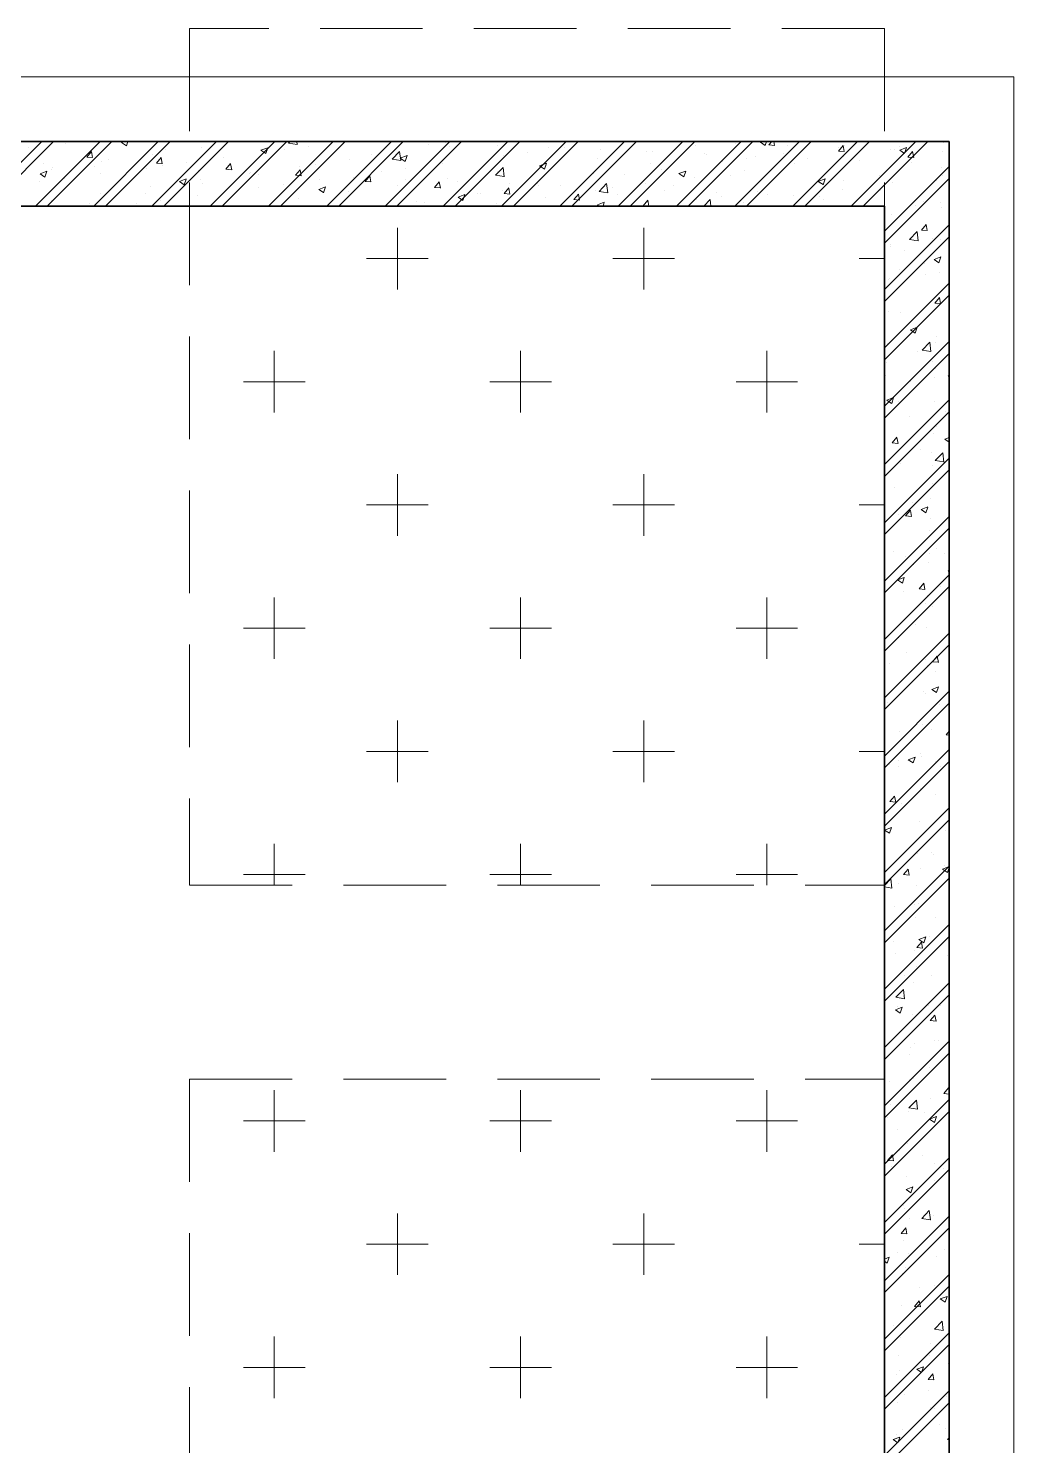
# Model space of a CAD drawing. Header units: millimetres. Extents: x 115500 to 206800, y -6300 to 53700.
# Drawn here: x 135351 to 138400, y 33667 to 38050 of the extents above; entities that cross this region are included whole.
import ezdxf

# ---------------------------------------------------------------- set-up
doc = ezdxf.new("R2010")
doc.units = ezdxf.units.MM
doc.linetypes.add('HIDDEN2', pattern=[4.7625, 3.175, -1.5875])
for name, color, linetype, lineweight in [('NDC_S_BEAM', 3, 'HIDDEN2', 20), ('NDC_S_HATCH MATERIAL', 8, 'Continuous', 13), ('NDC_S_SLAB', 2, 'Continuous', 20), ('NDC_S_WALL', 6, 'Continuous', 35)]:
    doc.layers.add(name, color=color, linetype=linetype, lineweight=lineweight)

msp = doc.modelspace()

# ---------------------------------------------------------------- linework, layer by layer
at = {"layer": 'NDC_S_BEAM', "ltscale": 100}
for p, q in [((135850, 38050), (135850, 35400)), ((138000, 38050), (135850, 38050)), ((138000, 38050), (138000, 35400)), ((135850, 35400), (138000, 35400)), ((135850, 34800), (135850, 32300)), ((135850, 34800), (138000, 34800)), ((138000, 34800), (138000, 32300))]:
    msp.add_line(p, q, dxfattribs=at)
at = {"layer": 'NDC_S_HATCH MATERIAL', "linetype": 'Continuous', "ltscale": 100}
for p, q in [((135192.8, 37500.4), (135392.8, 37700.4)), ((135229.6, 37500.4), (135429.6, 37700.4)), ((135373.1, 37500.4), (135573.1, 37700.4)), ((135409.9, 37500.4), (135609.9, 37700.4)), ((135553.5, 37500.4), (135753.5, 37700.4)), ((135590.2, 37500.4), (135790.2, 37700.4)), ((135639.8, 37696.8), (135649, 37700.4)), ((135639.8, 37696.8), (135654.7, 37686.7)), ((135654.7, 37686.6), (135659.3, 37700.4)), ((135733.8, 37500.4), (135933.8, 37700.4)), ((135770.5, 37500.4), (135970.5, 37700.4)), ((135914.1, 37500.4), (136114.1, 37700.4)), ((135950.8, 37500.4), (136150.8, 37700.4)), ((136094.4, 37500.4), (136294.4, 37700.4)), ((136131.1, 37500.4), (136331.1, 37700.4)), ((136156.6, 37694.9), (136161.9, 37700.4)), ((136156.6, 37694.9), (136183.3, 37690.7)), ((136183.3, 37690.6), (136182.2, 37700.4)), ((136274.7, 37500.4), (136474.7, 37700.4)), ((136311.5, 37500.4), (136511.5, 37700.4)), ((136332.2, 37700.3), (136332.2, 37700.3)), ((136455, 37500.4), (136655, 37700.4)), ((136491.8, 37500.4), (136691.8, 37700.4)), ((136635.3, 37500.4), (136835.3, 37700.4)), ((136641.2, 37695.6), (136641.2, 37695.6)), ((136672.1, 37500.4), (136872.1, 37700.4)), ((136815.6, 37500.4), (137015.6, 37700.4)), ((136852.4, 37500.4), (137052.4, 37700.4)), ((136996, 37500.4), (137196, 37700.4)), ((137032.7, 37500.4), (137232.7, 37700.4)), ((137176.3, 37500.4), (137376.3, 37700.4)), ((137213, 37500.4), (137413, 37700.4)), ((137356.6, 37500.4), (137556.6, 37700.4)), ((137393.3, 37500.4), (137593.3, 37700.4)), ((137536.9, 37500.4), (137736.9, 37700.4)), ((137538.9, 37695.3), (137538.9, 37695.3)), ((137573.6, 37500.4), (137773.6, 37700.4)), ((137616.4, 37697.5), (137623.9, 37700.4)), ((137616.4, 37697.5), (137631.3, 37687.4)), ((137631.3, 37687.3), (137635.7, 37700.4)), ((137642.5, 37689.4), (137651.7, 37700.4)), ((137660.5, 37687.7), (137658.2, 37700.4)), ((137717.2, 37500.4), (137917.2, 37700.4)), ((137754, 37500.4), (137954, 37700.4)), ((137897.5, 37500.4), (138097.5, 37700.4)), ((137934.3, 37500.4), (138134.3, 37700.4)), ((137951.7, 37697.6), (137951.7, 37697.6)), ((138184.1, 37695.8), (138184.1, 37695.8)), ((135352.5, 37680.1), (135352.5, 37680.1)), ((135466.1, 37694.2), (135466.1, 37694.2)), ((135532.4, 37652), (135546.8, 37669.2)), ((135532.4, 37652), (135550.3, 37650.4)), ((135550.3, 37650.3), (135546.9, 37669.1)), ((135734.1, 37660.2), (135734.1, 37660.2)), ((135774.3, 37674.3), (135774.3, 37674.3)), ((135888.1, 37681.3), (135888.1, 37681.3)), ((135954, 37650.5), (135954, 37650.5)), ((136070.9, 37672.8), (136091.9, 37680.8)), ((136070.9, 37672.8), (136085.8, 37662.7)), ((136085.9, 37662.6), (136091.9, 37680.7)), ((136143.5, 37675.4), (136143.5, 37675.4)), ((136218.6, 37685.3), (136218.6, 37685.3)), ((136413.8, 37659.4), (136413.8, 37659.4)), ((136476.8, 37645.2), (136500.2, 37669.6)), ((136497.4, 37663.5), (136497.4, 37663.5)), ((136503.5, 37641), (136500.2, 37669.5)), ((136502, 37648.8), (136523.1, 37656.8)), ((136517, 37638.6), (136523.1, 37656.7)), ((136588.7, 37689.4), (136588.7, 37689.4)), ((136653.2, 37685.9), (136653.2, 37685.9)), ((136801.4, 37688.9), (136801.4, 37688.9)), ((136821, 37656.7), (136821, 37656.7)), ((136896.1, 37666.6), (136896.1, 37666.6)), ((136961.5, 37682.1), (136961.5, 37682.1)), ((137009.7, 37681.5), (137009.7, 37681.5)), ((137121.7, 37675.3), (137121.7, 37675.3)), ((137265, 37670), (137265, 37670)), ((137281.8, 37668.6), (137281.8, 37668.6)), ((137416.5, 37689.2), (137416.5, 37689.2)), ((137442, 37661.8), (137442, 37661.8)), ((137451.1, 37660.6), (137451.1, 37660.6)), ((137602.1, 37655), (137602.1, 37655)), ((137626.1, 37690.6), (137626.1, 37690.6)), ((137642.5, 37689.4), (137660.5, 37687.8)), ((137687.1, 37662.8), (137687.1, 37662.8)), ((137699, 37688.6), (137699, 37688.6)), ((137857.7, 37670.6), (137872.2, 37687.8)), ((137857.7, 37670.6), (137875.6, 37669)), ((137859.2, 37681.8), (137859.2, 37681.8)), ((137875.7, 37668.9), (137872.2, 37687.7)), ((137872.9, 37654.8), (137872.9, 37654.8)), ((137874.2, 37652.2), (137874.2, 37652.2)), ((137876.6, 37687.7), (137876.6, 37687.7)), ((138019.3, 37675), (138019.3, 37675)), ((138030, 37674.7), (138030, 37674.7)), ((138047.5, 37673.4), (138068.5, 37681.5)), ((138047.5, 37673.4), (138062.5, 37663.4)), ((138047.9, 37684.8), (138047.9, 37684.8)), ((138062.5, 37663.3), (138068.6, 37681.4)), ((138072.9, 37651.7), (138087.3, 37669)), ((138072.9, 37651.7), (138090.8, 37650.2)), ((138090.8, 37650.1), (138087.4, 37668.9)), ((138179.4, 37668.3), (138179.4, 37668.3)), ((135387.7, 37600.1), (135408.7, 37608.1)), ((135397.3, 37630.8), (135397.3, 37630.8)), ((135402.7, 37589.9), (135408.7, 37608)), ((135424.4, 37614.2), (135424.4, 37614.2)), ((135426.7, 37618.5), (135426.7, 37618.5)), ((135557.4, 37624), (135557.4, 37624)), ((135578.3, 37637.7), (135578.3, 37637.7)), ((135599.4, 37644.3), (135599.4, 37644.3)), ((135717.6, 37617.3), (135717.6, 37617.3)), ((135747.5, 37633.2), (135762, 37650.4)), ((135747.5, 37633.2), (135765.5, 37631.6)), ((135765.5, 37631.5), (135762, 37650.3)), ((135765.3, 37625.7), (135765.3, 37625.7)), ((135840.4, 37635.5), (135840.4, 37635.5)), ((135877.7, 37610.5), (135877.7, 37610.5)), ((135962.7, 37614.3), (135977.2, 37631.6)), ((135962.7, 37614.3), (135980.7, 37612.8)), ((135980.7, 37612.7), (135977.2, 37631.5)), ((136177.9, 37595.5), (136192.4, 37612.8)), ((136191.8, 37623.1), (136191.8, 37623.1)), ((136195.9, 37593.8), (136192.4, 37612.6)), ((136238.8, 37629.4), (136238.8, 37629.4)), ((136345.8, 37644.3), (136345.8, 37644.3)), ((136442.8, 37606.9), (136442.8, 37606.9)), ((136476.8, 37645.2), (136503.5, 37641.1)), ((136502, 37648.8), (136517, 37638.7)), ((136517.9, 37616.8), (136517.9, 37616.8)), ((136631.5, 37631.8), (136631.5, 37631.8)), ((136797, 37595.6), (136820.3, 37619.9)), ((136803.6, 37607.2), (136803.6, 37607.2)), ((136823.7, 37591.3), (136820.4, 37619.8)), ((136933.2, 37624.7), (136954.2, 37632.8)), ((136933.2, 37624.7), (136948.1, 37614.7)), ((136948.1, 37614.6), (136954.2, 37632.7)), ((136955.1, 37626.4), (136955.1, 37626.4)), ((137110.9, 37648.9), (137110.9, 37648.9)), ((137276.2, 37630.6), (137276.2, 37630.6)), ((137309, 37613), (137309, 37613)), ((137364.3, 37600.7), (137385.3, 37608.8)), ((137379.3, 37590.5), (137385.4, 37608.7)), ((137498.4, 37638), (137498.4, 37638)), ((137568.7, 37611.9), (137568.7, 37611.9)), ((137573.5, 37647.8), (137573.5, 37647.8)), ((137698, 37624.7), (137698, 37624.7)), ((137722.7, 37633), (137722.7, 37633)), ((137762.3, 37648.3), (137762.3, 37648.3)), ((137922.4, 37641.5), (137922.4, 37641.5)), ((138000, 37422.5), (138200, 37622.5)), ((138082.6, 37634.7), (138082.6, 37634.7)), ((138175.9, 37619.2), (138175.9, 37619.2)), ((135387.1, 37575.9), (135387.1, 37575.9)), ((135387.7, 37600.1), (135402.6, 37590)), ((135462.2, 37585.8), (135462.2, 37585.8)), ((135575.9, 37600.7), (135575.9, 37600.7)), ((135818.8, 37576), (135839.8, 37584.1)), ((135818.8, 37576), (135833.8, 37566)), ((135833.8, 37565.9), (135839.9, 37584)), ((135884.5, 37581.4), (135884.5, 37581.4)), ((135888.9, 37569.3), (135888.9, 37569.3)), ((136036, 37600.6), (136036, 37600.6)), ((136037.9, 37603.7), (136037.9, 37603.7)), ((136063.9, 37599.3), (136063.9, 37599.3)), ((136139.7, 37567), (136139.7, 37567)), ((136177.9, 37595.5), (136195.8, 37594)), ((136198, 37597), (136198, 37597)), ((136253.3, 37582), (136253.3, 37582)), ((136358.1, 37590.2), (136358.1, 37590.2)), ((136393.1, 37576.7), (136407.5, 37593.9)), ((136393.1, 37576.7), (136411, 37575.1)), ((136411, 37575), (136407.6, 37593.8)), ((136493.7, 37563.6), (136493.7, 37563.6)), ((136518.3, 37583.4), (136518.3, 37583.4)), ((136608.3, 37557.9), (136622.7, 37575.1)), ((136626.2, 37556.2), (136622.7, 37575)), ((136649.5, 37586.1), (136649.5, 37586.1)), ((136678.4, 37576.7), (136678.4, 37576.7)), ((136797, 37595.6), (136823.6, 37591.4)), ((136838.6, 37569.9), (136838.6, 37569.9)), ((136926.3, 37570.5), (136926.3, 37570.5)), ((136930.8, 37563.2), (136930.8, 37563.2)), ((136998.7, 37563.1), (136998.7, 37563.1)), ((137101.2, 37600.5), (137101.2, 37600.5)), ((137117.1, 37545.9), (137140.5, 37570.3)), ((137120.2, 37588.2), (137120.2, 37588.2)), ((137143.8, 37541.7), (137140.5, 37570.2)), ((137195.3, 37598.1), (137195.3, 37598.1)), ((137261.3, 37570.2), (137261.3, 37570.2)), ((137348.1, 37564.7), (137348.1, 37564.7)), ((137364.3, 37600.7), (137379.2, 37590.6)), ((137412.8, 37589.4), (137412.8, 37589.4)), ((137523, 37594.7), (137523, 37594.7)), ((137795.5, 37576.7), (137816.5, 37584.7)), ((137795.5, 37576.7), (137810.4, 37566.6)), ((137797.7, 37569.4), (137797.7, 37569.4)), ((137810.4, 37566.5), (137816.5, 37584.6)), ((137872.8, 37579.3), (137872.8, 37579.3)), ((137986.4, 37594.3), (137986.4, 37594.3)), ((138000, 37385.8), (138200, 37585.8)), ((138026.4, 37574.8), (138026.4, 37574.8)), ((138162.5, 37579.8), (138162.5, 37579.8)), ((138180.4, 37595.9), (138180.4, 37595.9)), ((135574.6, 37537.8), (135574.6, 37537.8)), ((135714, 37539.3), (135714, 37539.3)), ((135730.4, 37560.3), (135730.4, 37560.3)), ((135875.1, 37532.2), (135875.1, 37532.2)), ((136064.6, 37557.1), (136064.6, 37557.1)), ((136188.2, 37523.3), (136188.2, 37523.3)), ((136250, 37552), (136271, 37560.1)), ((136250, 37552), (136264.9, 37541.9)), ((136264.9, 37541.8), (136271, 37560)), ((136342.2, 37544.4), (136342.2, 37544.4)), ((136608.3, 37557.9), (136626.2, 37556.3)), ((136681.1, 37528), (136702.1, 37536)), ((136681.1, 37528), (136696, 37517.9)), ((136696.1, 37517.8), (136702.2, 37535.9)), ((136742, 37538.4), (136742, 37538.4)), ((136751.3, 37540.5), (136751.3, 37540.5)), ((136817.1, 37548.3), (136817.1, 37548.3)), ((136823.4, 37539), (136837.9, 37556.3)), ((136823.4, 37539), (136841.4, 37537.5)), ((136841.4, 37537.4), (136837.9, 37556.2)), ((136951.5, 37526.5), (136951.5, 37526.5)), ((137038.6, 37520.2), (137053.1, 37537.5)), ((137038.6, 37520.2), (137056.5, 37518.6)), ((137056.6, 37518.5), (137053.1, 37537.3)), ((137107.3, 37549), (137107.3, 37549)), ((137117.1, 37545.9), (137143.8, 37541.8)), ((137158.9, 37556.4), (137158.9, 37556.4)), ((137173.1, 37534.7), (137173.1, 37534.7)), ((137319, 37549.6), (137319, 37549.6)), ((137419.5, 37519.6), (137419.5, 37519.6)), ((137441.3, 37500.4), (137460.7, 37520.6)), ((137463, 37500.4), (137460.7, 37520.5)), ((137479.2, 37542.8), (137479.2, 37542.8)), ((137494.6, 37529.5), (137494.6, 37529.5)), ((137608.2, 37544.5), (137608.2, 37544.5)), ((137639.3, 37536.1), (137639.3, 37536.1)), ((137719, 37533.1), (137719, 37533.1)), ((137799.5, 37529.3), (137799.5, 37529.3)), ((137812.5, 37519.8), (137812.5, 37519.8)), ((137870.6, 37552.3), (137870.6, 37552.3)), ((137959.6, 37522.5), (137959.6, 37522.5)), ((137987.5, 37549.8), (137987.5, 37549.8)), ((135423.1, 37518.6), (135423.1, 37518.6)), ((135539, 37509.2), (135539, 37509.2)), ((135686.4, 37507.3), (135686.4, 37507.3)), ((135761.5, 37517.2), (135761.5, 37517.2)), ((136032.4, 37500.8), (136032.4, 37500.8)), ((136552.6, 37513.4), (136552.6, 37513.4)), ((136576.4, 37510.4), (136576.4, 37510.4)), ((136799.9, 37507.3), (136799.9, 37507.3)), ((136998.1, 37504.6), (136998.1, 37504.6)), ((137112.3, 37503.9), (137133.3, 37512)), ((137112.3, 37503.9), (137117.6, 37500.4)), ((137129.4, 37500.4), (137133.3, 37511.9)), ((137253.8, 37501.4), (137268.3, 37518.6)), ((137253.8, 37501.4), (137265.6, 37500.4)), ((137271.6, 37500.4), (137268.3, 37518.5)), ((137565, 37512), (137565, 37512)), ((138097, 37500.9), (138097, 37500.9)), ((138119.8, 37515.8), (138119.8, 37515.8)), ((138172.1, 37510.8), (138172.1, 37510.8)), ((138176.8, 37496.1), (138176.8, 37496.1)), ((136493.2, 37242.7), (136493.2, 37433.2)), ((137255.2, 37242.7), (137255.2, 37433.2)), ((138000, 37242.2), (138200, 37442.2)), ((138022.7, 37474.9), (138022.7, 37474.9)), ((138114.5, 37426.1), (138129, 37443.3)), ((138132.5, 37424.4), (138129, 37443.2)), ((138000, 37205.5), (138200, 37405.5)), ((138077.7, 37396.9), (138101, 37421.3)), ((138077.7, 37396.9), (138104.3, 37392.8)), ((138093.1, 37392.4), (138093.1, 37392.4)), ((138104.4, 37392.7), (138101, 37421.2)), ((138114.5, 37426.1), (138132.4, 37424.5)), ((138150.1, 37400.8), (138150.1, 37400.8)), ((138173.1, 37396.2), (138173.1, 37396.2)), ((138018, 37382.6), (138018, 37382.6)), ((138019.1, 37375.1), (138019.1, 37375.1)), ((138061.3, 37362.5), (138061.3, 37362.5)), ((136398, 37338), (136588.5, 37338)), ((137160, 37338), (137350.5, 37338)), ((137922, 37338), (138000, 37338)), ((138047, 37304.9), (138047, 37304.9)), ((138124.6, 37322.2), (138124.6, 37322.2)), ((138153.6, 37335.1), (138174.6, 37343.2)), ((138153.6, 37335.1), (138168.5, 37325)), ((138168.6, 37324.9), (138174.6, 37343.1)), ((138000, 37061.9), (138200, 37261.9)), ((138014.2, 37274.1), (138014.2, 37274.1)), ((138015.4, 37275.2), (138015.4, 37275.2)), ((138127.8, 37289.1), (138127.8, 37289.1)), ((138169.5, 37296.3), (138169.5, 37296.3)), ((138000, 37025.2), (138200, 37225.2)), ((138156.1, 37200.4), (138170.6, 37217.7)), ((138174.1, 37198.8), (138170.6, 37217.6)), ((138001.7, 37210), (138001.7, 37210)), ((138011.8, 37175.3), (138011.8, 37175.3)), ((138048.9, 37170.8), (138048.9, 37170.8)), ((138156.1, 37200.4), (138174.1, 37198.9)), ((138161.6, 37199.9), (138161.6, 37199.9)), ((138161.8, 37203.2), (138161.8, 37203.2)), ((138165.8, 37196.5), (138165.8, 37196.5)), ((138080.6, 37117.6), (138101.6, 37125.6)), ((138095.6, 37107.4), (138101.6, 37125.5)), ((138000, 36881.6), (138200, 37081.6)), ((138080.6, 37117.6), (138095.5, 37107.5)), ((138162.2, 37096.6), (138162.2, 37096.6)), ((136112.2, 36861.7), (136112.2, 37052.2)), ((136874.2, 36861.7), (136874.2, 37052.2)), ((137636.2, 36861.7), (137636.2, 37052.2)), ((138000, 36844.8), (138200, 37044.8)), ((138008.1, 37075.5), (138008.1, 37075.5)), ((138103.4, 37049.9), (138103.4, 37049.9)), ((138117.4, 37055), (138140.8, 37079.4)), ((138117.4, 37055), (138144.1, 37050.9)), ((138144.1, 37050.8), (138140.8, 37079.3)), ((138159.5, 37077.4), (138159.5, 37077.4)), ((138000.5, 36991.9), (138000, 36994.8)), ((138006.5, 37016.4), (138006.5, 37016.4)), ((138149.2, 37020.9), (138149.2, 37020.9)), ((138158.5, 36996.7), (138158.5, 36996.7)), ((138166.6, 37009.6), (138166.6, 37009.6)), ((136017, 36957), (136207.5, 36957)), ((136779, 36957), (136969.5, 36957)), ((137541, 36957), (137731.5, 36957)), ((138000, 36992.1), (138000.5, 36992)), ((138004.5, 36975.6), (138004.5, 36975.6)), ((138080.5, 36959.1), (138080.5, 36959.1)), ((138155.6, 36968.9), (138155.6, 36968.9)), ((138197.8, 36974.8), (138200, 36977.5)), ((138197.8, 36974.8), (138200, 36974.6)), ((138007.6, 36900), (138028.6, 36908.1)), ((138022.6, 36889.8), (138028.7, 36908)), ((138046.1, 36925), (138046.1, 36925)), ((138000, 36701.3), (138200, 36901.3)), ((138000, 36664.5), (138200, 36864.5)), ((138000.9, 36875.7), (138000.9, 36875.7)), ((138007.6, 36900), (138022.5, 36890)), ((138043.7, 36897.4), (138043.7, 36897.4)), ((138154.9, 36896.9), (138154.9, 36896.9)), ((138190.3, 36865.6), (138190.3, 36865.6)), ((138001.6, 36840.7), (138001.6, 36840.7)), ((138076.7, 36850.6), (138076.7, 36850.6)), ((138160.7, 36820.1), (138160.7, 36820.1)), ((138024.2, 36767.9), (138038.7, 36785.2)), ((138042.2, 36766.3), (138038.7, 36785.1)), ((138151.2, 36797), (138151.2, 36797)), ((138186.7, 36779.2), (138200, 36784.3)), ((138186.7, 36779.2), (138200, 36770.3)), ((138024.2, 36767.9), (138042.1, 36766.4)), ((138111.4, 36747.3), (138111.4, 36747.3)), ((138145.4, 36737.4), (138145.4, 36737.4)), ((138157.2, 36713.2), (138180.6, 36737.5)), ((138183.9, 36708.9), (138180.6, 36737.4)), ((138000, 36521), (138200, 36721)), ((138048.5, 36703.8), (138048.5, 36703.8)), ((138147.6, 36697.1), (138147.6, 36697.1)), ((138157.2, 36713.2), (138183.9, 36709)), ((136493.2, 36480.7), (136493.2, 36671.2)), ((137255.2, 36480.7), (137255.2, 36671.2)), ((138000, 36484.2), (138200, 36684.2)), ((138032.5, 36628.9), (138032.5, 36628.9)), ((138148.3, 36641.1), (138148.3, 36641.1)), ((136398, 36576), (136588.5, 36576)), ((137160, 36576), (137350.5, 36576)), ((137922, 36576), (138000, 36576)), ((138065.8, 36542.3), (138080.3, 36559.5)), ((138083.8, 36540.6), (138080.3, 36559.4)), ((138085.7, 36584.9), (138085.7, 36584.9)), ((138113.7, 36561.7), (138134.7, 36569.8)), ((138113.7, 36561.7), (138128.6, 36551.6)), ((138128.6, 36551.5), (138134.7, 36569.6)), ((138143.9, 36597.3), (138143.9, 36597.3)), ((138000, 36340.7), (138200, 36540.7)), ((138045.2, 36545.2), (138045.2, 36545.2)), ((138065.8, 36542.3), (138083.8, 36540.7)), ((138143, 36535.6), (138143, 36535.6)), ((138000, 36303.9), (138200, 36503.9)), ((138140.3, 36497.4), (138140.3, 36497.4)), ((138027.3, 36431.6), (138027.3, 36431.6)), ((138139.2, 36427.1), (138139.2, 36427.1)), ((138159.8, 36440.2), (138159.8, 36440.2)), ((138187.5, 36424.8), (138187.5, 36424.8)), ((138064.1, 36417.2), (138064.1, 36417.2)), ((138090.6, 36391.3), (138090.6, 36391.3)), ((138136.6, 36397.5), (138136.6, 36397.5)), ((138000, 36160.3), (138200, 36360.3)), ((138040.7, 36344.1), (138061.7, 36352.2)), ((138040.7, 36344.1), (138055.6, 36334.1)), ((138055.7, 36334), (138061.7, 36352.1)), ((138197, 36371.3), (138200, 36374.4)), ((138197, 36371.3), (138200, 36370.8)), ((138000, 36123.6), (138200, 36323.6)), ((138060.3, 36308.8), (138060.3, 36308.8)), ((138107.5, 36316.6), (138121.9, 36333.9)), ((138107.5, 36316.6), (138125.4, 36315.1)), ((138125.4, 36315), (138121.9, 36333.8)), ((138133, 36297.6), (138133, 36297.6)), ((138173.9, 36323.7), (138173.9, 36323.7)), ((136112.2, 36099.7), (136112.2, 36290.2)), ((136874.2, 36099.7), (136874.2, 36290.2)), ((137636.2, 36099.7), (137636.2, 36290.2)), ((138127.8, 36272.3), (138127.8, 36272.3)), ((138147.4, 36261.2), (138147.4, 36261.2)), ((138095, 36205.4), (138095, 36205.4)), ((136017, 36195), (136207.5, 36195)), ((136779, 36195), (136969.5, 36195)), ((137541, 36195), (137731.5, 36195)), ((138000, 35980), (138200, 36180)), ((138044.3, 36165.3), (138044.3, 36165.3)), ((138129.3, 36197.8), (138129.3, 36197.8)), ((138000, 35943.3), (138200, 36143.3)), ((138069.4, 36119), (138069.4, 36119)), ((138016.1, 36087.1), (138016.1, 36087.1)), ((138125.7, 36097.9), (138125.7, 36097.9)), ((138132.6, 36078.7), (138132.6, 36078.7)), ((138149.1, 36091), (138163.5, 36108.2)), ((138149.1, 36091), (138167, 36089.4)), ((138167, 36089.3), (138163.6, 36108.1)), ((138158.9, 36060.3), (138158.9, 36060.3)), ((138000, 35799.7), (138200, 35999.7)), ((138122.1, 35998), (138122.1, 35998)), ((138126.6, 35993.7), (138126.6, 35993.7)), ((138146.8, 36005.8), (138167.8, 36013.9)), ((138146.8, 36005.8), (138161.7, 35995.7)), ((138161.7, 35995.6), (138167.8, 36013.8)), ((138000, 35763), (138200, 35963)), ((138009.7, 35966.5), (138009.7, 35966.5)), ((138169.8, 35959.8), (138169.8, 35959.8)), ((136493.2, 35718.7), (136493.2, 35909.2)), ((137255.2, 35718.7), (137255.2, 35909.2)), ((138118.4, 35898.2), (138118.4, 35898.2)), ((138047.7, 35875.4), (138047.7, 35875.4)), ((138122.8, 35885.3), (138122.8, 35885.3)), ((138146.5, 35881.3), (138146.5, 35881.3)), ((138190.7, 35865.3), (138200, 35876.4)), ((138190.7, 35865.3), (138200, 35864.5)), ((136398, 35814), (136588.5, 35814)), ((137160, 35814), (137350.5, 35814)), ((137922, 35814), (138000, 35814)), ((138000, 35619.4), (138200, 35819.4)), ((138000, 35582.7), (138200, 35782.7)), ((138014.5, 35772.9), (138014.5, 35772.9)), ((138043.5, 35785.4), (138043.5, 35785.4)), ((138043.9, 35767), (138043.9, 35767)), ((138073.8, 35788.3), (138094.8, 35796.3)), ((138073.8, 35788.3), (138088.7, 35778.2)), ((138088.7, 35778.1), (138094.8, 35796.2)), ((138111.4, 35806.5), (138111.4, 35806.5)), ((138114.8, 35798.3), (138114.8, 35798.3)), ((138157.5, 35781.9), (138157.5, 35781.9)), ((138174.7, 35766.2), (138174.7, 35766.2)), ((138111.1, 35698.4), (138111.1, 35698.4)), ((138158, 35680.4), (138158, 35680.4)), ((138000, 35439.1), (138200, 35639.1)), ((138017.2, 35658.5), (138031.6, 35675.7)), ((138017.2, 35658.5), (138035.1, 35656.9)), ((138035.1, 35656.8), (138031.6, 35675.6)), ((138051.7, 35654), (138051.7, 35654)), ((138078.6, 35663.6), (138078.6, 35663.6)), ((138000, 35402.3), (138200, 35602.3)), ((138107.5, 35598.6), (138107.5, 35598.6)), ((138000.8, 35570.7), (138021.8, 35578.8)), ((138000.8, 35570.7), (138015.7, 35560.7)), ((138015.7, 35560.6), (138021.8, 35578.7)), ((138189.1, 35570.2), (138189.1, 35570.2)), ((136112.2, 35400), (136112.2, 35528.2)), ((136874.2, 35400), (136874.2, 35528.2)), ((137636.2, 35400), (137636.2, 35528.2)), ((138056.5, 35460.4), (138056.5, 35460.4)), ((138103.8, 35498.7), (138103.8, 35498.7)), ((138145.6, 35501.4), (138145.6, 35501.4)), ((138153.4, 35493.9), (138153.4, 35493.9)), ((138185.3, 35461.8), (138185.3, 35461.8)), ((136017, 35433), (136207.5, 35433)), ((136779, 35433), (136969.5, 35433)), ((137541, 35433), (137731.5, 35433)), ((138000, 35258.8), (138200, 35458.8)), ((138000, 35222), (138200, 35422)), ((138000, 35399.3), (138019.5, 35419.6)), ((138022.8, 35391), (138019.5, 35419.5)), ((138058.8, 35432.8), (138073.2, 35450.1)), ((138058.8, 35432.8), (138076.7, 35431.3)), ((138076.7, 35431.1), (138073.3, 35449.9)), ((138110.2, 35451.9), (138110.2, 35451.9)), ((138179.9, 35449.9), (138200, 35457.7)), ((138179.9, 35449.9), (138194.8, 35439.9)), ((138194.8, 35439.8), (138200, 35455.2)), ((138000, 35394.6), (138022.8, 35391.1)), ((138042.6, 35405.5), (138042.6, 35405.5)), ((138100.2, 35398.8), (138100.2, 35398.8)), ((138031.3, 35333.6), (138031.3, 35333.6)), ((138093.8, 35341.4), (138093.8, 35341.4)), ((138106.4, 35343.5), (138106.4, 35343.5)), ((138096.5, 35299), (138096.5, 35299)), ((138157.1, 35300.5), (138157.1, 35300.5)), ((138000, 35078.5), (138200, 35278.5)), ((138000, 35041.7), (138200, 35241.7)), ((138106.9, 35232.4), (138127.9, 35240.5)), ((138121.8, 35222.2), (138127.9, 35240.3)), ((138141.1, 35240.1), (138141.1, 35240.1)), ((138027.5, 35225.1), (138027.5, 35225.1)), ((138092.9, 35199.1), (138092.9, 35199.1)), ((138100.4, 35207.2), (138114.9, 35224.4)), ((138100.4, 35207.2), (138118.3, 35205.6)), ((138106.9, 35232.4), (138121.8, 35222.3)), ((138118.4, 35205.5), (138114.9, 35224.3)), ((138035.3, 35188.1), (138035.3, 35188.1)), ((138195.5, 35181.3), (138195.5, 35181.3)), ((138062.2, 35121.8), (138062.2, 35121.8)), ((138098.6, 35147.8), (138098.6, 35147.8)), ((138144.8, 35121.5), (138144.8, 35121.5)), ((138000, 34898.2), (138200, 35098.2)), ((138035.9, 35053.4), (138059.3, 35077.7)), ((138062.6, 35049.1), (138059.3, 35077.6)), ((138089.2, 35099.2), (138089.2, 35099.2)), ((138000, 34861.4), (138200, 35061.4)), ((138033.9, 35014.8), (138054.9, 35022.9)), ((138035.9, 35053.4), (138062.6, 35049.2)), ((138041.7, 35025.6), (138041.7, 35025.6)), ((138048.8, 35004.7), (138054.9, 35022.8)), ((138135.8, 35028.8), (138135.8, 35028.8)), ((138172.7, 35028.4), (138172.7, 35028.4)), ((138033.9, 35014.8), (138048.8, 35004.8)), ((138085.6, 34999.4), (138085.6, 34999.4)), ((138142, 34981.5), (138156.5, 34998.7)), ((138142, 34981.5), (138160, 34979.9)), ((138160, 34979.8), (138156.5, 34998.6)), ((138000, 34717.8), (138200, 34917.8)), ((138081.9, 34899.5), (138081.9, 34899.5)), ((138093.8, 34910.1), (138093.8, 34910.1)), ((138156.3, 34920.6), (138156.3, 34920.6)), ((138168.9, 34920), (138168.9, 34920)), ((138000, 34681.1), (138200, 34881.1)), ((138077.4, 34875.5), (138077.4, 34875.5)), ((138090, 34801.6), (138090, 34801.6)), ((138140.6, 34835.2), (138140.6, 34835.2)), ((136112.2, 34575.7), (136112.2, 34766.2)), ((136874.2, 34575.7), (136874.2, 34766.2)), ((137636.2, 34575.7), (137636.2, 34766.2)), ((138014.9, 34791.7), (138014.9, 34791.7)), ((138078.3, 34799.6), (138078.3, 34799.6)), ((138183.7, 34755.8), (138198.1, 34773.1)), ((138200, 34762.9), (138198.1, 34773)), ((138000, 34537.5), (138200, 34737.5)), ((138017.7, 34723.1), (138017.7, 34723.1)), ((138075.7, 34711.5), (138099, 34735.8)), ((138102.4, 34707.2), (138099.1, 34735.7)), ((138143.9, 34741.6), (138143.9, 34741.6)), ((138177.8, 34716.3), (138177.8, 34716.3)), ((138183.7, 34755.8), (138200, 34754.4)), ((136017, 34671), (136207.5, 34671)), ((136779, 34671), (136969.5, 34671)), ((137541, 34671), (137731.5, 34671)), ((138000, 34500.8), (138200, 34700.8)), ((138011, 34683.3), (138011, 34683.3)), ((138074.6, 34699.8), (138074.6, 34699.8)), ((138075.7, 34711.5), (138102.4, 34707.3)), ((138124.7, 34698.3), (138124.7, 34698.3)), ((138140, 34676.5), (138161, 34684.6)), ((138140, 34676.5), (138154.9, 34666.5)), ((138154.9, 34666.3), (138161, 34684.5)), ((138040.8, 34645.7), (138040.8, 34645.7)), ((138071, 34599.9), (138071, 34599.9)), ((138000, 34357.2), (138200, 34557.2)), ((138010.1, 34549), (138024.6, 34566.3)), ((138010.1, 34549), (138028, 34547.4)), ((138028.1, 34547.3), (138024.6, 34566.1)), ((138045.7, 34579.9), (138045.7, 34579.9)), ((138119.4, 34563), (138119.4, 34563)), ((138155.4, 34540.7), (138155.4, 34540.7)), ((138000, 34320.5), (138200, 34520.5)), ((138022.5, 34529.5), (138022.5, 34529.5)), ((138067.3, 34500), (138067.3, 34500)), ((138182.7, 34522.7), (138182.7, 34522.7)), ((138067, 34459), (138088, 34467)), ((138067, 34459), (138081.9, 34448.9)), ((138081.9, 34448.8), (138088, 34466.9)), ((138156.3, 34486.6), (138156.3, 34486.6)), ((138059.7, 34410.5), (138059.7, 34410.5)), ((136493.2, 34194.7), (136493.2, 34385.2)), ((137255.2, 34194.7), (137255.2, 34385.2)), ((138000, 34176.9), (138200, 34376.9)), ((138063.7, 34400.2), (138063.7, 34400.2)), ((138077.4, 34368.2), (138077.4, 34368.2)), ((138115.4, 34369.6), (138138.8, 34393.9)), ((138115.4, 34369.6), (138142.1, 34365.4)), ((138142.2, 34365.3), (138138.8, 34393.8)), ((138152.5, 34378.1), (138152.5, 34378.1)), ((138000, 34140.2), (138200, 34340.2)), ((138051.7, 34323.4), (138066.2, 34340.6)), ((138051.7, 34323.4), (138069.7, 34321.8)), ((138069.7, 34321.7), (138066.2, 34340.5)), ((138143, 34361.7), (138143, 34361.7)), ((136398, 34290), (136588.5, 34290)), ((137160, 34290), (137350.5, 34290)), ((137922, 34290), (138000, 34290)), ((138060, 34300.3), (138060, 34300.3)), ((138000, 34243.7), (138015, 34249.5)), ((138000, 34237.4), (138008.9, 34231.4)), ((138001.3, 34257.2), (138001.3, 34257.2)), ((138008.9, 34231.3), (138015, 34249.4)), ((138039.9, 34265.8), (138039.9, 34265.8)), ((138073.5, 34259.8), (138073.5, 34259.8)), ((138161.5, 34250.4), (138161.5, 34250.4)), ((138187.2, 34274.8), (138187.2, 34274.8)), ((138000, 33996.6), (138200, 34196.6)), ((138056.4, 34200.4), (138056.4, 34200.4)), ((138064.6, 34216.9), (138064.6, 34216.9)), ((138000, 33959.8), (138200, 34159.8)), ((138108.2, 34156.4), (138108.2, 34156.4)), ((138154.5, 34160.8), (138154.5, 34160.8)), ((138052.7, 34100.5), (138052.7, 34100.5)), ((138093.4, 34097.7), (138107.8, 34114.9)), ((138111.3, 34096), (138107.8, 34114.8)), ((138173, 34120.6), (138194, 34128.7)), ((138173, 34120.6), (138188, 34110.6)), ((138188, 34110.5), (138194.1, 34128.6)), ((138093.4, 34097.7), (138111.3, 34096.1)), ((138101.8, 34097.9), (138101.8, 34097.9)), ((138000, 33816.3), (138200, 34016.3)), ((138029.3, 34038.1), (138029.3, 34038.1)), ((138155.2, 34027.7), (138178.6, 34052)), ((138155.2, 34027.7), (138181.9, 34023.5)), ((138181.9, 34023.5), (138178.6, 34051.9)), ((136112.2, 33813.7), (136112.2, 34004.2)), ((136874.2, 33813.7), (136874.2, 34004.2)), ((137636.2, 33813.7), (137636.2, 34004.2)), ((138000, 33779.5), (138200, 33979.5)), ((138049.1, 34000.7), (138049.1, 34000.7)), ((138142.1, 33981.8), (138142.1, 33981.8)), ((138043.3, 33944.6), (138043.3, 33944.6)), ((138139.9, 33944.7), (138139.9, 33944.7)), ((136017, 33909), (136207.5, 33909)), ((136779, 33909), (136969.5, 33909)), ((137541, 33909), (137731.5, 33909)), ((138039, 33885.9), (138039, 33885.9)), ((138045.4, 33900.8), (138045.4, 33900.8)), ((138100, 33903.1), (138121, 33911.2)), ((138100, 33903.1), (138115, 33893)), ((138106.6, 33904.3), (138106.6, 33904.3)), ((138115, 33892.9), (138121.1, 33911.1)), ((138135, 33872), (138149.4, 33889.3)), ((138152.9, 33870.4), (138149.5, 33889.2)), ((138197, 33920), (138197, 33920)), ((138135, 33872), (138152.9, 33870.5)), ((138000, 33636), (138200, 33836)), ((138000, 33599.2), (138200, 33799.2)), ((138041.8, 33800.9), (138041.8, 33800.9)), ((138060.9, 33826.4), (138060.9, 33826.4)), ((138136.1, 33836.3), (138136.1, 33836.3)), ((138193.3, 33820.1), (138193.3, 33820.1)), ((138143.8, 33785.4), (138143.8, 33785.4)), ((138153.6, 33781), (138153.6, 33781)), ((138057.1, 33718), (138057.1, 33718)), ((138170.7, 33732.9), (138170.7, 33732.9)), ((138189.7, 33720.3), (138189.7, 33720.3)), ((138027, 33685.6), (138048.1, 33693.6)), ((138027, 33685.6), (138042, 33675.5)), ((138038.1, 33701.1), (138038.1, 33701.1)), ((138042, 33675.4), (138048.1, 33693.5)), ((138195, 33685.8), (138200, 33691)), ((138195, 33685.8), (138200, 33685))]:
    msp.add_line(p, q, dxfattribs=at)
at = {"layer": 'NDC_S_SLAB', "ltscale": 10}
for p, q in [((132100, 37900.4), (138400, 37900.4)), ((138400, 37900.4), (138400, 17100.4))]:
    msp.add_line(p, q, dxfattribs=at)
at = {"layer": 'NDC_S_WALL', "ltscale": 100}
for p, q in [((132300, 37700.4), (138200, 37700.4)), ((138200, 37700.4), (138200, 17300.4)), ((132500, 37500.4), (138000, 37500.4)), ((138000, 37500.4), (138000, 17500.4))]:
    msp.add_line(p, q, dxfattribs=at)

doc.saveas('drawing.dxf')
